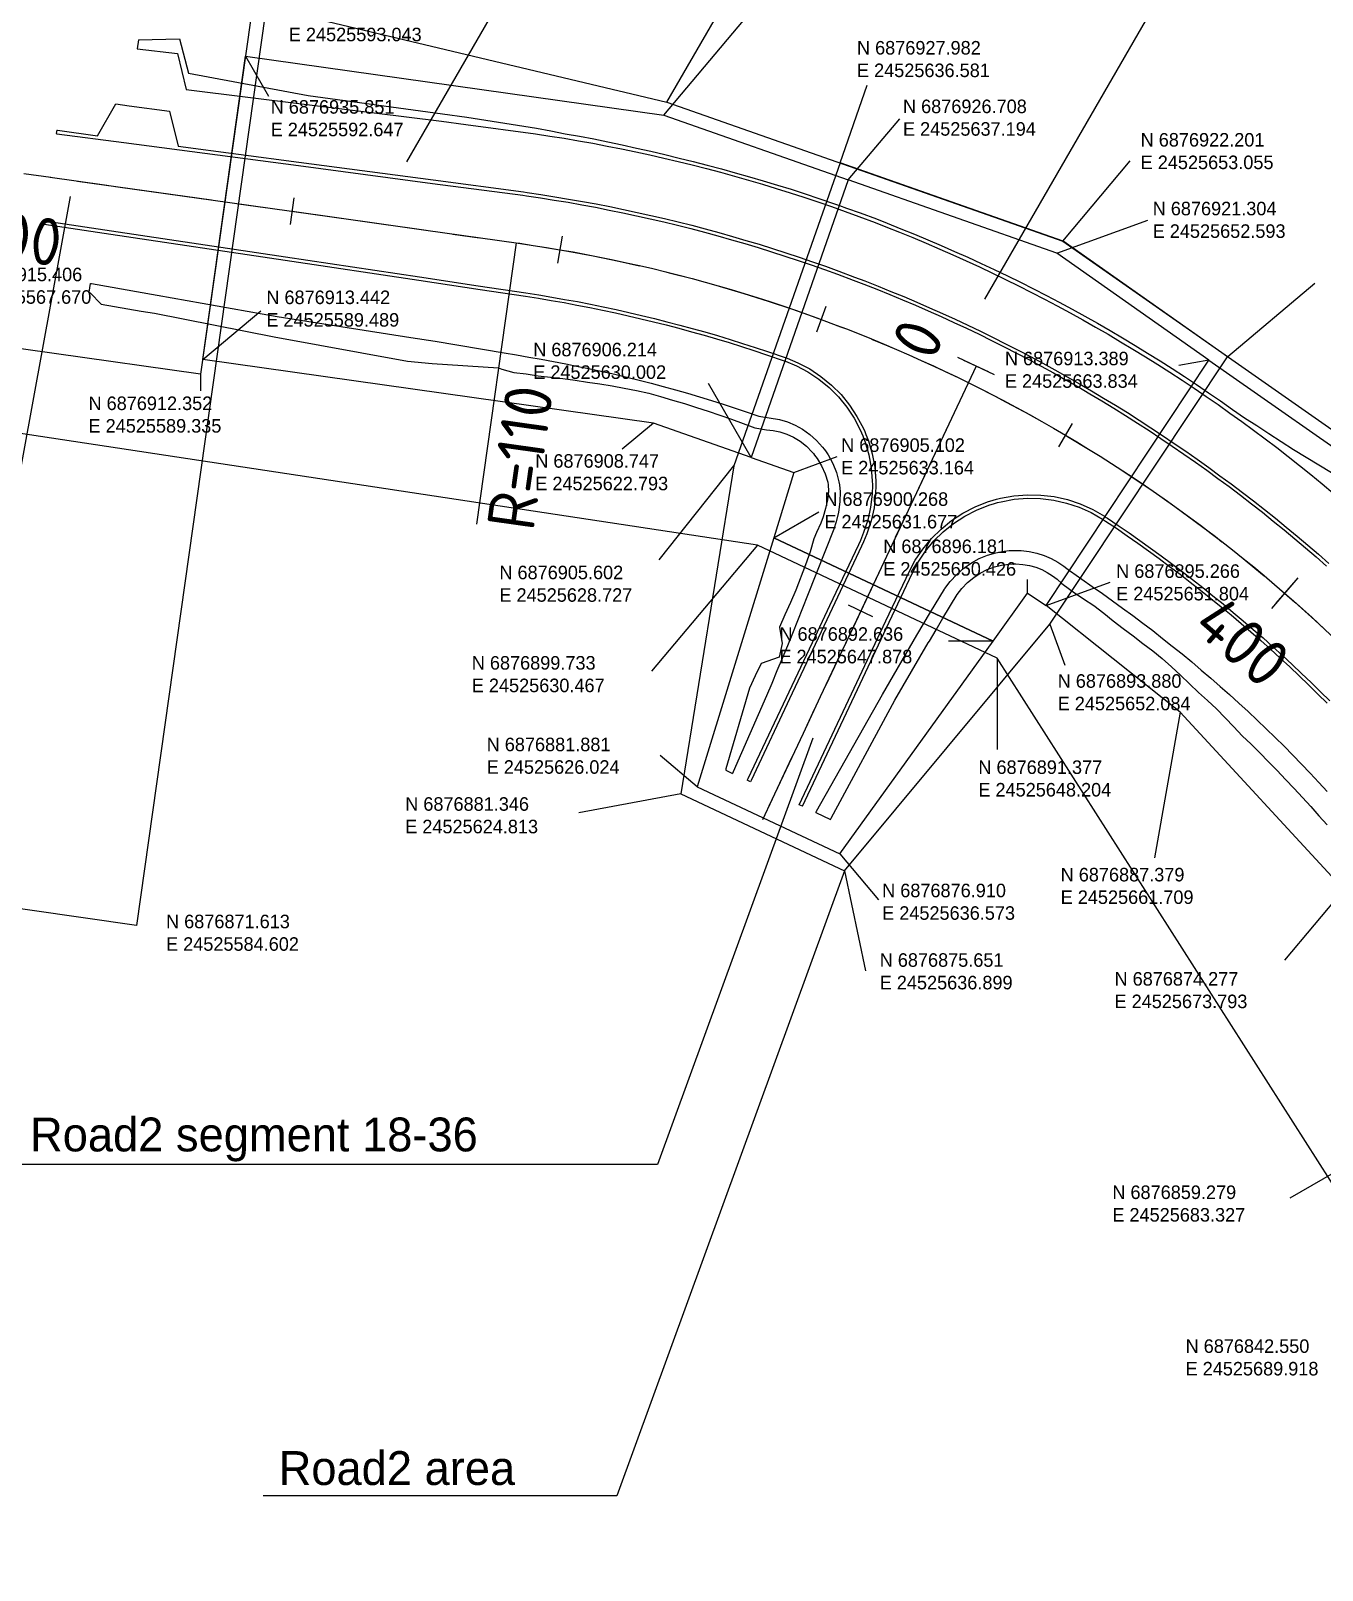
# Model space of a CAD drawing. Header units: metres. Extents: x 24525276 to 49051461, y 6876701 to 13753834.
# Drawn here: x 24525576.8 to 24525672.2, y 6876824 to 6876937.7 of the extents above; entities that cross this region are included whole.
import ezdxf
from ezdxf.enums import TextEntityAlignment as Align

# ---------------------------------------------------------------- set-up
doc = ezdxf.new("R2010")
doc.units = ezdxf.units.M
doc.linetypes.add('CENTER', pattern=[16, 10, -2, 2, -2])
for name, color, linetype in [('Area_borders', 5, 'Continuous'), ('Segment_borders', 4, 'Continuous'), ('T00103_line_12', 8, 'Continuous'), ('T00103_line_22', 8, 'Continuous'), ('T00122_line_15', 8, 'Continuous'), ('T00122_line_20', 8, 'Continuous'), ('T00122_line_23', 8, 'Continuous'), ('T00123_line_16', 8, 'Continuous'), ('T00123_line_19', 8, 'Continuous'), ('T00123_line_26', 8, 'Continuous'), ('T00140_line_10', 8, 'Continuous'), ('T00141_line_14', 8, 'Continuous'), ('T00141_line_17', 8, 'Continuous'), ('T00157_line_11', 8, 'Continuous'), ('T00157_line_13', 8, 'Continuous'), ('T00157_line_9', 8, 'Continuous'), ('Text', 7, 'Continuous')]:
    doc.layers.add(name, color=color, linetype=linetype)
doc.styles.add('ISO35', font='iso3098.shx')

msp = doc.modelspace()

# ---------------------------------------------------------------- linework, layer by layer
at = {"color": 2}
for p, q in [((24525596.22, 6876925.39), (24525595.94, 6876923.41)), ((24525616.05, 6876922.55), (24525615.71, 6876920.57)), ((24525635.52, 6876917.35), (24525634.83, 6876915.47)), ((24525647.99, 6876912.32), (24525645.27, 6876913.59)), ((24525647.54, 6876912.53), (24525645.73, 6876913.38)), ((24525653.73, 6876908.72), (24525652.72, 6876907)), ((24525670.41, 6876897.32), (24525668.45, 6876895.05)), ((24525670.09, 6876896.94), (24525668.77, 6876895.43)), ((24525639.01, 6876894.44), (24525637.2, 6876895.29))]:
    msp.add_line(p, q, dxfattribs=at)
at = {"color": 7}
msp.add_line((24525612.64, 6876922.06), (24525609.71, 6876901.27), dxfattribs=at)
at = {"color": 1, "linetype": 'CENTER', "flags": 128}
msp.add_lwpolyline([(24525276.87, 6876935.55), (24525506.27, 6876935.94, -0.035456), (24525521.82, 6876934.87), (24525612.64, 6876922.06, -0.28167), (24525701.26, 6876849.05), (24525709.6, 6876824.91, 0.113285), (24525735.66, 6876783.16), (24525794.78, 6876723.85)], format="xyb", dxfattribs=at)
msp.add_lwpolyline([(24525646.63, 6876912.95), (24525630.84, 6876879.44)], dxfattribs=at)
at = {"color": 2}
msp.add_circle((24525612.64, 6876922.06), 0, dxfattribs=at)
at = {"layer": 'Area_borders'}
for points in [[(24525560.76, 6876875.05), (24525576.25, 6876982.43), (24525599.76, 6876979.11), (24525584.6, 6876871.61)], [(24525749.57, 6876786.53), (24525802.3, 6876729.94), (24525786.2, 6876713.89), (24525710.15, 6876794.22), (24525648.2, 6876891.38), (24525630.47, 6876899.73), (24525522.07, 6876916.15), (24525425.88, 6876926.17), (24525425.85, 6876945.98), (24525495.83, 6876954.72), (24525594.17, 6876939.51), (24525623.79, 6876932.47), (24525653.05, 6876922.2), (24525693.28, 6876894.01)]]:
    msp.add_lwpolyline(points, close=True, dxfattribs=at)
msp.add_lwpolyline([(24525636.58, 6876927.98), (24525628.73, 6876905.6), (24525624.81, 6876881.35), (24525636.9, 6876875.65), (24525652.08, 6876893.88), (24525665.21, 6876913.65), (24525653.06, 6876922.2), (24525636.58, 6876927.98)], dxfattribs=at)
at = {"layer": 'Segment_borders'}
for points in [[(24525571.39, 6876941.71), (24525593.04, 6876938.66), (24525589.33, 6876912.35), (24525567.67, 6876915.41)], [(24525630, 6876906.21), (24525622.79, 6876908.75), (24525589.49, 6876913.44), (24525592.65, 6876935.85), (24525623.55, 6876931.49), (24525637.19, 6876926.71)], [(24525663.83, 6876913.39), (24525676.67, 6876904.43), (24525691.41, 6876889.72), (24525705, 6876869.48), (24525713.55, 6876850.84), (24525720.75, 6876831.98), (24525727.67, 6876814.23), (24525735.77, 6876799.32), (24525748.84, 6876785.85), (24525800.94, 6876729.99), (24525786.28, 6876715.38), (24525733.38, 6876770.64), (24525718.61, 6876786.74), (24525705.4, 6876804.23), (24525696.08, 6876823.58), (24525689.92, 6876842.55), (24525683.33, 6876859.28), (24525673.79, 6876874.28), (24525661.71, 6876887.38), (24525651.8, 6876895.27)], [(24525631.68, 6876900.27), (24525626.02, 6876881.88), (24525636.57, 6876876.91), (24525647.88, 6876892.64)]]:
    msp.add_lwpolyline(points, close=True, dxfattribs=at)
msp.add_lwpolyline([(24525637.19, 6876926.71), (24525630, 6876906.21), (24525633.16, 6876905.1), (24525631.68, 6876900.27), (24525647.88, 6876892.64), (24525650.43, 6876896.18), (24525651.8, 6876895.27), (24525663.83, 6876913.39), (24525652.59, 6876921.3), (24525637.19, 6876926.71)], dxfattribs=at)
at = {"layer": 'T00103_line_12'}
msp.add_polyline3d([(24525644.42, 6876908.26, 126.73), (24525639.81, 6876898.47, 126.4), (24525637.34, 6876893.22, 126.22), (24525636.4, 6876891.24, 126.16), (24525635.12, 6876888.53, 126.09), (24525633.85, 6876885.82, 126.05), (24525631.31, 6876880.43, 126.01)], dxfattribs=at)
at = {"layer": 'T00103_line_22'}
msp.add_polyline3d([(24525578.21, 6876926.92, 127.09), (24525582.22, 6876926.35, 127.09), (24525583.21, 6876926.21, 127.08), (24525591.5, 6876925.04, 127.05), (24525600.6, 6876923.76, 127.02), (24525605.98, 6876923, 127), (24525612.64, 6876922.07, 126.98), (24525612.92, 6876922.03, 126.98), (24525613.91, 6876921.88, 126.97), (24525614.89, 6876921.72, 126.97), (24525615.88, 6876921.56, 126.97), (24525616.86, 6876921.39, 126.96), (24525617.85, 6876921.2, 126.96), (24525618.83, 6876921.01, 126.96), (24525619.81, 6876920.81, 126.95), (24525620.79, 6876920.6, 126.95), (24525621.76, 6876920.38, 126.94), (24525622.74, 6876920.16, 126.94), (24525623.71, 6876919.92, 126.94), (24525624.68, 6876919.68, 126.93), (24525625.64, 6876919.42, 126.93), (24525626.61, 6876919.16, 126.93), (24525627.57, 6876918.89, 126.92), (24525628.53, 6876918.61, 126.92), (24525629.49, 6876918.32, 126.92), (24525630.45, 6876918.03, 126.91), (24525631.4, 6876917.72, 126.91), (24525632.35, 6876917.41, 126.91), (24525633.29, 6876917.08, 126.9), (24525634.24, 6876916.75, 126.9), (24525635.18, 6876916.41, 126.9), (24525636.3, 6876915.99, 126.89), (24525637.05, 6876915.71, 126.89), (24525637.98, 6876915.34, 126.89), (24525638.91, 6876914.97, 126.88), (24525639.83, 6876914.58, 126.88), (24525640.75, 6876914.19, 126.87), (24525641.67, 6876913.79, 126.87), (24525642.58, 6876913.38, 126.87), (24525643.49, 6876912.97, 126.86), (24525644.4, 6876912.54, 126.86), (24525645.3, 6876912.11, 126.86), (24525646.2, 6876911.67, 126.85), (24525647.09, 6876911.22, 126.85), (24525647.98, 6876910.77, 126.85), (24525648.86, 6876910.3, 126.84), (24525649.75, 6876909.83, 126.84), (24525650.62, 6876909.35, 126.84), (24525651.49, 6876908.86, 126.83), (24525652.36, 6876908.36, 126.83), (24525653.23, 6876907.86, 126.83), (24525654.08, 6876907.35, 126.82), (24525654.94, 6876906.83, 126.82), (24525655.79, 6876906.3, 126.81), (24525656.63, 6876905.76, 126.81), (24525657.47, 6876905.22, 126.81), (24525658.31, 6876904.67, 126.8), (24525659.14, 6876904.11, 126.8), (24525659.96, 6876903.54, 126.8), (24525660.78, 6876902.97, 126.79), (24525661.59, 6876902.39, 126.79), (24525662.4, 6876901.8, 126.79), (24525663.2, 6876901.21, 126.78), (24525664, 6876900.6, 126.78), (24525664.8, 6876899.99, 126.78), (24525665.58, 6876899.38, 126.77), (24525666.36, 6876898.75, 126.77), (24525667.14, 6876898.12, 126.77), (24525667.91, 6876897.48, 126.76), (24525668.67, 6876896.83, 126.76), (24525669.43, 6876896.18, 126.75), (24525670.18, 6876895.52, 126.75), (24525670.93, 6876894.86, 126.75), (24525671.67, 6876894.18, 126.74), (24525672.4, 6876893.5, 126.74)], dxfattribs=at)
at = {"layer": 'T00122_line_15'}
msp.add_polyline3d([(24525633.8, 6876880.43, 125.94), (24525633.57, 6876880.54, 125.95), (24525637.83, 6876889.58, 126.1), (24525639.97, 6876894.14, 126.23), (24525641.7, 6876897.8, 126.36), (24525642.14, 6876898.61, 126.38), (24525642.69, 6876899.44, 126.41), (24525643.33, 6876900.21, 126.44), (24525644.04, 6876900.91, 126.47), (24525644.82, 6876901.54, 126.5), (24525645.66, 6876902.09, 126.53), (24525646.55, 6876902.55, 126.56), (24525647.47, 6876902.92, 126.58), (24525647.9, 6876903.05, 126.6), (24525648.14, 6876903.12, 126.6), (24525648.44, 6876903.19, 126.61), (24525649.42, 6876903.37, 126.63), (24525650.42, 6876903.45, 126.65), (24525651.42, 6876903.43, 126.67), (24525652.41, 6876903.31, 126.68), (24525653.39, 6876903.09, 126.69), (24525654.33, 6876902.77, 126.7), (24525655.25, 6876902.36, 126.7), (24525656.11, 6876901.87, 126.7), (24525656.16, 6876901.83, 126.7), (24525656.24, 6876901.78, 126.7), (24525656.34, 6876901.71, 126.7), (24525657.14, 6876901.17, 126.69), (24525657.94, 6876900.63, 126.69), (24525658.73, 6876900.07, 126.69), (24525659.52, 6876899.51, 126.68), (24525660.3, 6876898.94, 126.68), (24525661.08, 6876898.36, 126.68), (24525661.85, 6876897.78, 126.67), (24525662.62, 6876897.19, 126.67), (24525663.38, 6876896.59, 126.67), (24525664.13, 6876895.99, 126.66), (24525664.88, 6876895.38, 126.66), (24525665.63, 6876894.76, 126.66), (24525666.37, 6876894.13, 126.65), (24525667.1, 6876893.5, 126.65), (24525667.83, 6876892.87, 126.64), (24525668.55, 6876892.22, 126.64), (24525669.27, 6876891.57, 126.64), (24525669.98, 6876890.91, 126.63), (24525670.68, 6876890.25, 126.63), (24525671.38, 6876889.58, 126.63), (24525672.07, 6876888.9, 126.62), (24525672.76, 6876888.22, 126.62)], dxfattribs=at)
at = {"layer": 'T00122_line_20'}
msp.add_polyline3d([(24525577.71, 6876923.45, 127.09), (24525577.75, 6876923.7, 127.09), (24525577.81, 6876923.69, 127.08), (24525582.75, 6876922.95, 127.07), (24525595.61, 6876921.03, 126.97), (24525605.5, 6876919.55, 126.9), (24525609.83, 6876918.9, 126.88), (24525613.37, 6876918.37, 126.87), (24525614.32, 6876918.22, 126.86), (24525615.28, 6876918.06, 126.86), (24525616.23, 6876917.89, 126.86), (24525617.18, 6876917.72, 126.85), (24525618.13, 6876917.53, 126.85), (24525619.08, 6876917.34, 126.85), (24525620.03, 6876917.13, 126.84), (24525620.97, 6876916.92, 126.84), (24525621.91, 6876916.7, 126.83), (24525622.86, 6876916.48, 126.83), (24525623.79, 6876916.24, 126.83), (24525624.73, 6876915.99, 126.82), (24525625.66, 6876915.74, 126.82), (24525626.6, 6876915.48, 126.82), (24525627.52, 6876915.21, 126.81), (24525628.45, 6876914.93, 126.81), (24525629.38, 6876914.64, 126.81), (24525630.3, 6876914.34, 126.8), (24525631.21, 6876914.04, 126.8), (24525632.59, 6876913.57, 126.79), (24525632.67, 6876913.54, 126.79), (24525633.46, 6876913.21, 126.79), (24525634.34, 6876912.75, 126.78), (24525635.17, 6876912.19, 126.77), (24525635.95, 6876911.56, 126.75), (24525636.65, 6876910.85, 126.73), (24525637.28, 6876910.07, 126.71), (24525637.83, 6876909.24, 126.68), (24525638.3, 6876908.35, 126.65), (24525638.4, 6876908.13, 126.64), (24525638.49, 6876907.9, 126.63), (24525638.67, 6876907.43, 126.62), (24525638.95, 6876906.47, 126.58), (24525639.14, 6876905.48, 126.55), (24525639.22, 6876904.49, 126.52), (24525639.22, 6876904.19, 126.51), (24525639.2, 6876903.49, 126.49), (24525639.09, 6876902.49, 126.45), (24525638.87, 6876901.52, 126.42), (24525638.56, 6876900.57, 126.39), (24525638.31, 6876899.98, 126.37), (24525638.16, 6876899.65, 126.36), (24525635.6, 6876894.22, 126.18), (24525634.32, 6876891.51, 126.1), (24525633.04, 6876888.8, 126.04), (24525630, 6876882.34, 125.95), (24525629.95, 6876882.24, 125.95), (24525629.72, 6876882.35, 125.94)], dxfattribs=at)
at = {"layer": 'T00122_line_23'}
msp.add_polyline3d([(24525578.7, 6876930.38, 127.09), (24525578.67, 6876930.14, 127.09), (24525578.71, 6876930.13, 127.09), (24525583.67, 6876929.47, 127.1), (24525596.56, 6876927.77, 127.1), (24525606.47, 6876926.46, 127.1), (24525613.14, 6876925.58, 127.08), (24525613.42, 6876925.54, 127.08), (24525614.44, 6876925.39, 127.08), (24525615.46, 6876925.23, 127.08), (24525616.48, 6876925.06, 127.07), (24525617.5, 6876924.88, 127.07), (24525618.51, 6876924.69, 127.07), (24525619.52, 6876924.49, 127.06), (24525620.54, 6876924.29, 127.06), (24525621.55, 6876924.07, 127.06), (24525622.55, 6876923.85, 127.05), (24525623.56, 6876923.61, 127.05), (24525624.56, 6876923.37, 127.05), (24525625.56, 6876923.12, 127.04), (24525626.56, 6876922.85, 127.04), (24525627.56, 6876922.58, 127.03), (24525628.55, 6876922.3, 127.03), (24525629.54, 6876922.01, 127.03), (24525630.53, 6876921.72, 127.02), (24525631.52, 6876921.41, 127.02), (24525632.5, 6876921.09, 127.02), (24525633.48, 6876920.77, 127.01), (24525634.45, 6876920.44, 127.01), (24525635.43, 6876920.09, 127.01), (24525636.4, 6876919.74, 127), (24525637.56, 6876919.31, 127), (24525638.33, 6876919.01, 127), (24525639.29, 6876918.64, 126.99), (24525640.25, 6876918.25, 126.99), (24525641.2, 6876917.86, 126.98), (24525642.15, 6876917.45, 126.98), (24525643.1, 6876917.04, 126.98), (24525644.04, 6876916.62, 126.97), (24525644.98, 6876916.19, 126.97), (24525645.92, 6876915.75, 126.97), (24525646.85, 6876915.31, 126.96), (24525647.77, 6876914.85, 126.96), (24525648.7, 6876914.39, 126.96), (24525649.61, 6876913.92, 126.95), (24525650.53, 6876913.44, 126.95), (24525651.44, 6876912.95, 126.95), (24525652.34, 6876912.45, 126.94), (24525653.24, 6876911.95, 126.94), (24525654.14, 6876911.44, 126.94), (24525655.03, 6876910.92, 126.93), (24525655.92, 6876910.39, 126.93), (24525656.8, 6876909.85, 126.92), (24525657.68, 6876909.3, 126.92), (24525658.55, 6876908.75, 126.92), (24525659.41, 6876908.19, 126.91), (24525660.27, 6876907.62, 126.91), (24525661.13, 6876907.04, 126.91), (24525661.98, 6876906.46, 126.9), (24525662.83, 6876905.87, 126.9), (24525663.67, 6876905.27, 126.9), (24525664.5, 6876904.66, 126.89), (24525665.33, 6876904.05, 126.89), (24525666.16, 6876903.42, 126.89), (24525666.97, 6876902.79, 126.88), (24525667.79, 6876902.16, 126.88), (24525668.59, 6876901.51, 126.88), (24525669.39, 6876900.86, 126.87), (24525670.19, 6876900.2, 126.87), (24525670.98, 6876899.54, 126.86), (24525671.76, 6876898.86, 126.86), (24525672.53, 6876898.18, 126.86)], dxfattribs=at)
at = {"layer": 'T00123_line_16'}
msp.add_polyline3d([(24525633.8, 6876880.43, 125.94), (24525638.06, 6876889.48, 126.09), (24525640.2, 6876894.03, 126.22), (24525641.93, 6876897.69, 126.35), (24525642.35, 6876898.48, 126.38), (24525642.9, 6876899.28, 126.41), (24525643.52, 6876900.04, 126.44), (24525644.21, 6876900.72, 126.46), (24525644.97, 6876901.33, 126.49), (24525645.79, 6876901.87, 126.52), (24525646.65, 6876902.31, 126.55), (24525647.56, 6876902.67, 126.58), (24525647.98, 6876902.81, 126.59), (24525648.21, 6876902.87, 126.59), (24525648.49, 6876902.94, 126.6), (24525649.45, 6876903.12, 126.63), (24525650.42, 6876903.19, 126.65), (24525651.4, 6876903.17, 126.66), (24525652.37, 6876903.06, 126.68), (24525653.32, 6876902.84, 126.68), (24525654.24, 6876902.53, 126.69), (24525655.13, 6876902.14, 126.69), (24525655.98, 6876901.65, 126.69), (24525656.2, 6876901.51, 126.69), (24525657, 6876900.97, 126.69), (24525657.8, 6876900.42, 126.68), (24525658.59, 6876899.87, 126.68), (24525659.37, 6876899.31, 126.68), (24525660.15, 6876898.74, 126.67), (24525660.93, 6876898.16, 126.67), (24525661.7, 6876897.58, 126.67), (24525662.46, 6876896.99, 126.66), (24525663.22, 6876896.4, 126.66), (24525663.98, 6876895.79, 126.66), (24525664.73, 6876895.18, 126.65), (24525665.47, 6876894.57, 126.65), (24525666.21, 6876893.94, 126.64), (24525666.94, 6876893.31, 126.64), (24525667.66, 6876892.68, 126.64), (24525668.38, 6876892.04, 126.63), (24525669.1, 6876891.38, 126.63), (24525669.81, 6876890.73, 126.63), (24525670.51, 6876890.07, 126.62), (24525671.2, 6876889.4, 126.62), (24525671.89, 6876888.72, 126.62), (24525672.58, 6876888.04, 126.61)], dxfattribs=at)
at = {"layer": 'T00123_line_19'}
msp.add_polyline3d([(24525577.71, 6876923.45, 127.09), (24525577.77, 6876923.45, 127.08), (24525582.71, 6876922.71, 127.06), (24525595.57, 6876920.78, 126.97), (24525605.46, 6876919.3, 126.9), (24525610, 6876918.62, 126.87), (24525613.33, 6876918.12, 126.86), (24525614.29, 6876917.97, 126.86), (24525615.24, 6876917.81, 126.85), (24525616.19, 6876917.65, 126.85), (24525617.14, 6876917.47, 126.84), (24525618.09, 6876917.29, 126.84), (24525619.03, 6876917.09, 126.84), (24525619.98, 6876916.89, 126.83), (24525620.92, 6876916.68, 126.83), (24525621.86, 6876916.46, 126.83), (24525622.8, 6876916.23, 126.82), (24525623.73, 6876916, 126.82), (24525624.67, 6876915.75, 126.82), (24525625.6, 6876915.5, 126.81), (24525626.53, 6876915.24, 126.81), (24525627.45, 6876914.97, 126.81), (24525628.38, 6876914.69, 126.8), (24525629.3, 6876914.4, 126.8), (24525630.22, 6876914.11, 126.8), (24525631.14, 6876913.8, 126.79), (24525632.45, 6876913.35, 126.79), (24525632.54, 6876913.32, 126.79), (24525633.35, 6876912.98, 126.78), (24525634.21, 6876912.53, 126.77), (24525635.02, 6876911.99, 126.76), (24525635.78, 6876911.37, 126.74), (24525636.46, 6876910.68, 126.72), (24525637.08, 6876909.92, 126.7), (24525637.61, 6876909.11, 126.67), (24525638.07, 6876908.25, 126.64), (24525638.17, 6876908.03, 126.63), (24525638.26, 6876907.81, 126.63), (24525638.43, 6876907.34, 126.61), (24525638.7, 6876906.41, 126.58), (24525638.88, 6876905.45, 126.54), (24525638.96, 6876904.48, 126.51), (24525638.97, 6876904.19, 126.5), (24525638.95, 6876903.5, 126.48), (24525638.83, 6876902.54, 126.45), (24525638.62, 6876901.58, 126.42), (24525638.32, 6876900.66, 126.38), (24525638.08, 6876900.08, 126.36), (24525637.93, 6876899.76, 126.35), (24525635.8, 6876895.24, 126.2), (24525634.52, 6876892.52, 126.12), (24525633.24, 6876889.81, 126.05), (24525629.77, 6876882.45, 125.95), (24525629.72, 6876882.35, 125.94)], dxfattribs=at)
at = {"layer": 'T00123_line_26'}
msp.add_polyline3d([(24525578.7, 6876930.38, 127.09), (24525578.75, 6876930.38, 127.09), (24525581.72, 6876929.98, 127.1), (24525583.06, 6876932.33, 127.11), (24525584.05, 6876932.2, 127.11), (24525587.03, 6876931.8, 127.12), (24525587.67, 6876929.2, 127.1), (24525596.59, 6876928.02, 127.1), (24525606.51, 6876926.71, 127.11), (24525613.18, 6876925.83, 127.09), (24525613.46, 6876925.79, 127.09), (24525614.48, 6876925.64, 127.09), (24525615.5, 6876925.47, 127.08), (24525616.52, 6876925.3, 127.08), (24525617.54, 6876925.12, 127.08), (24525618.56, 6876924.94, 127.07), (24525619.57, 6876924.74, 127.07), (24525620.59, 6876924.53, 127.07), (24525621.6, 6876924.32, 127.06), (24525622.61, 6876924.09, 127.06), (24525623.62, 6876923.86, 127.06), (24525624.62, 6876923.61, 127.05), (24525625.62, 6876923.36, 127.05), (24525626.62, 6876923.1, 127.05), (24525627.62, 6876922.83, 127.04), (24525628.62, 6876922.54, 127.04), (24525629.61, 6876922.25, 127.03), (24525630.6, 6876921.96, 127.03), (24525631.59, 6876921.65, 127.03), (24525632.58, 6876921.33, 127.02), (24525633.56, 6876921.01, 127.02), (24525634.54, 6876920.67, 127.02), (24525635.51, 6876920.33, 127.01), (24525636.49, 6876919.98, 127.01), (24525637.65, 6876919.54, 127), (24525638.42, 6876919.25, 127), (24525639.39, 6876918.87, 127), (24525640.34, 6876918.48, 127), (24525641.3, 6876918.09, 126.99), (24525642.25, 6876917.68, 126.99), (24525643.2, 6876917.27, 126.98), (24525644.14, 6876916.85, 126.98), (24525645.09, 6876916.42, 126.98), (24525646.02, 6876915.98, 126.97), (24525646.96, 6876915.53, 126.97), (24525647.89, 6876915.08, 126.97), (24525648.81, 6876914.61, 126.96), (24525649.73, 6876914.14, 126.96), (24525650.65, 6876913.66, 126.96), (24525651.56, 6876913.17, 126.95), (24525652.46, 6876912.67, 126.95), (24525653.37, 6876912.17, 126.95), (24525654.27, 6876911.65, 126.94), (24525655.16, 6876911.13, 126.94), (24525656.05, 6876910.6, 126.94), (24525656.93, 6876910.06, 126.93), (24525657.81, 6876909.52, 126.93), (24525658.68, 6876908.96, 126.92), (24525659.55, 6876908.4, 126.92), (24525660.41, 6876907.83, 126.92), (24525661.27, 6876907.25, 126.91), (24525662.12, 6876906.67, 126.91), (24525662.97, 6876906.07, 126.91), (24525663.82, 6876905.47, 126.9), (24525664.65, 6876904.86, 126.9), (24525665.48, 6876904.25, 126.9), (24525666.31, 6876903.62, 126.89), (24525667.13, 6876902.99, 126.89), (24525667.94, 6876902.35, 126.89), (24525668.75, 6876901.71, 126.88), (24525669.55, 6876901.05, 126.88), (24525670.35, 6876900.39, 126.88), (24525671.14, 6876899.73, 126.87), (24525671.92, 6876899.05, 126.87), (24525672.7, 6876898.37, 126.86)], dxfattribs=at)
at = {"layer": 'T00140_line_10'}
msp.add_polyline3d([(24525584.74, 6876937.07, 126.04), (24525584.65, 6876936.4, 125.7), (24525587.63, 6876936.05, 125.69), (24525588.26, 6876933.39, 125.69), (24525597.19, 6876932.28, 125.67), (24525607.12, 6876931.05, 125.65), (24525608.92, 6876930.82, 125.64), (24525614.08, 6876930.12, 125.63), (24525615.14, 6876929.96, 125.63), (24525616.2, 6876929.79, 125.63), (24525617.26, 6876929.61, 125.62), (24525618.32, 6876929.42, 125.62), (24525619.37, 6876929.22, 125.62), (24525620.43, 6876929.01, 125.62), (24525621.48, 6876928.79, 125.62), (24525622.53, 6876928.57, 125.61), (24525623.57, 6876928.33, 125.61), (24525624.62, 6876928.08, 125.61), (24525625.66, 6876927.82, 125.61), (24525626.7, 6876927.56, 125.61), (24525627.74, 6876927.28, 125.6), (24525628.78, 6876927, 125.6), (24525629.81, 6876926.7, 125.6), (24525630.84, 6876926.4, 125.59), (24525631.87, 6876926.08, 125.59), (24525632.89, 6876925.76, 125.59), (24525633.91, 6876925.43, 125.59), (24525634.93, 6876925.09, 125.59), (24525635.95, 6876924.74, 125.58), (24525636.96, 6876924.38, 125.58), (24525637.96, 6876924.01, 125.58), (24525639.17, 6876923.56, 125.58), (24525639.97, 6876923.25, 125.58), (24525640.97, 6876922.85, 125.57), (24525641.96, 6876922.45, 125.57), (24525642.95, 6876922.03, 125.57), (24525643.94, 6876921.61, 125.57), (24525644.92, 6876921.17, 125.56), (24525645.9, 6876920.73, 125.56), (24525646.88, 6876920.29, 125.56), (24525647.85, 6876919.83, 125.56), (24525648.81, 6876919.36, 125.56), (24525649.77, 6876918.88, 125.55), (24525650.73, 6876918.4, 125.55), (24525651.68, 6876917.9, 125.55), (24525652.63, 6876917.4, 125.55), (24525653.58, 6876916.89, 125.54), (24525654.52, 6876916.37, 125.54), (24525655.45, 6876915.84, 125.54), (24525656.38, 6876915.31, 125.54), (24525657.3, 6876914.76, 125.53), (24525658.22, 6876914.21, 125.53), (24525659.14, 6876913.65, 125.53), (24525660.05, 6876913.08, 125.53), (24525660.95, 6876912.5, 125.53), (24525661.85, 6876911.92, 125.52), (24525662.74, 6876911.32, 125.52), (24525663.63, 6876910.72, 125.52), (24525664.51, 6876910.11, 125.52), (24525665.39, 6876909.49, 125.51), (24525666.26, 6876908.87, 125.51), (24525667.12, 6876908.23, 125.51), (24525667.98, 6876907.59, 125.51), (24525668.84, 6876906.94, 125.5), (24525669.68, 6876906.28, 125.5), (24525670.53, 6876905.62, 125.5), (24525671.36, 6876904.94, 125.5), (24525672.19, 6876904.26, 125.5), (24525673.01, 6876903.57, 125.5)], dxfattribs=at)
at = {"layer": 'T00141_line_14'}
msp.add_polyline3d([(24525581.1, 6876918.43, 126.13), (24525581.19, 6876919.07, 125.8), (24525581.27, 6876919.06, 125.8), (24525586.12, 6876918.2, 125.72), (24525594.98, 6876916.62, 125.57), (24525604.87, 6876915.07, 125.47), (24525606.66, 6876914.79, 125.46), (24525611.76, 6876913.94, 125.41), (24525612.67, 6876913.79, 125.4), (24525613.58, 6876913.63, 125.39), (24525614.49, 6876913.46, 125.38), (24525615.4, 6876913.29, 125.38), (24525616.31, 6876913.12, 125.37), (24525617.22, 6876912.94, 125.37), (24525618.12, 6876912.75, 125.36), (24525619.03, 6876912.56, 125.36), (24525619.93, 6876912.35, 125.35), (24525620.83, 6876912.14, 125.35), (24525621.73, 6876911.92, 125.34), (24525622.62, 6876911.69, 125.34), (24525623.52, 6876911.45, 125.33), (24525624.41, 6876911.21, 125.33), (24525625.3, 6876910.95, 125.33), (24525626.19, 6876910.69, 125.32), (24525627.07, 6876910.42, 125.32), (24525627.95, 6876910.14, 125.31), (24525628.83, 6876909.86, 125.31), (24525629.71, 6876909.56, 125.3), (24525630.58, 6876909.26, 125.3), (24525632.11, 6876909.01, 125.3), (24525632.69, 6876908.84, 125.3), (24525633.26, 6876908.6, 125.3), (24525633.81, 6876908.29, 125.29), (24525634.34, 6876907.91, 125.29), (24525634.84, 6876907.47, 125.29), (24525635.29, 6876906.96, 125.29), (24525635.4, 6876906.83, 125.29), (24525635.5, 6876906.69, 125.29), (24525635.7, 6876906.4, 125.29), (24525636.04, 6876905.77, 125.29), (24525636.31, 6876905.1, 125.29), (24525636.5, 6876904.4, 125.29), (24525636.55, 6876904.18, 125.29), (24525636.58, 6876903.66, 125.29), (24525636.56, 6876902.92, 125.29), (24525636.46, 6876902.17, 125.3), (24525636.29, 6876901.44, 125.3), (24525636.12, 6876900.9, 125.3), (24525634.18, 6876896, 125.31), (24525633.81, 6876895.06, 125.31), (24525633.44, 6876894.14, 125.31), (24525633.07, 6876893.21, 125.32), (24525632.69, 6876892.28, 125.32), (24525632.3, 6876891.35, 125.32), (24525631.92, 6876890.43, 125.32), (24525631.53, 6876889.51, 125.32), (24525631.14, 6876888.59, 125.33), (24525628.67, 6876882.97, 125.34), (24525628.63, 6876882.86, 125.34)], dxfattribs=at)
at = {"layer": 'T00141_line_17'}
msp.add_polyline3d([(24525634.78, 6876879.97, 125.4), (24525634.84, 6876880.06, 125.4), (24525639.72, 6876888.69, 125.17), (24525642.24, 6876893.07, 125.17), (24525643.25, 6876894.77, 125.17), (24525644.29, 6876896.47, 125.17), (24525644.33, 6876896.53, 125.17), (24525644.72, 6876897.05, 125.17), (24525645.2, 6876897.57, 125.17), (24525645.72, 6876898.02, 125.17), (24525646.28, 6876898.41, 125.17), (24525646.86, 6876898.73, 125.16), (24525647.47, 6876898.99, 125.16), (24525648.09, 6876899.17, 125.16), (24525648.71, 6876899.29, 125.16), (24525649.07, 6876899.33, 125.16), (24525649.15, 6876899.33, 125.16), (24525649.33, 6876899.34, 125.16), (24525649.95, 6876899.32, 125.16), (24525650.54, 6876899.25, 125.16), (24525651.11, 6876899.13, 125.16), (24525651.66, 6876898.96, 125.16), (24525652.18, 6876898.74, 125.16), (24525652.66, 6876898.48, 125.16), (24525653.12, 6876898.18, 125.16), (24525653.56, 6876897.83, 125.16), (24525653.6, 6876897.8, 125.16), (24525654.44, 6876897.21, 125.17), (24525655.2, 6876896.68, 125.17), (24525655.96, 6876896.16, 125.17), (24525656.72, 6876895.62, 125.16), (24525657.46, 6876895.08, 125.16), (24525658.21, 6876894.53, 125.16), (24525658.95, 6876893.97, 125.16), (24525659.68, 6876893.41, 125.15), (24525660.41, 6876892.84, 125.15), (24525661.13, 6876892.27, 125.15), (24525661.85, 6876891.69, 125.14), (24525662.56, 6876891.1, 125.14), (24525663.27, 6876890.5, 125.14), (24525663.97, 6876889.9, 125.14), (24525664.67, 6876889.29, 125.13), (24525665.36, 6876888.68, 125.13), (24525666.05, 6876888.06, 125.13), (24525666.73, 6876887.43, 125.12), (24525667.4, 6876886.8, 125.12), (24525668.07, 6876886.16, 125.12), (24525668.73, 6876885.51, 125.11), (24525669.39, 6876884.87, 125.11), (24525670.04, 6876884.21, 125.11), (24525670.68, 6876883.54, 125.11), (24525671.32, 6876882.88, 125.1), (24525671.95, 6876882.2, 125.1), (24525672.58, 6876881.52, 125.1)], dxfattribs=at)
at = {"layer": 'T00157_line_11'}
msp.add_polyline3d([(24525584.74, 6876937.07, 126.04), (24525587.78, 6876937.15, 126.25), (24525588.43, 6876934.6, 126.3), (24525597.29, 6876932.95, 126.01), (24525607.2, 6876931.6, 125.93), (24525609, 6876931.36, 125.92), (24525614.14, 6876930.54, 125.84), (24525615.2, 6876930.34, 125.82), (24525616.26, 6876930.13, 125.8), (24525617.32, 6876929.94, 125.79), (24525618.38, 6876929.76, 125.8), (24525619.43, 6876929.54, 125.78), (24525620.49, 6876929.31, 125.77), (24525621.54, 6876929.07, 125.76), (24525622.59, 6876928.83, 125.75), (24525623.63, 6876928.59, 125.74), (24525624.68, 6876928.33, 125.74), (24525625.72, 6876928.07, 125.73), (24525626.77, 6876927.8, 125.73), (24525627.81, 6876927.53, 125.73), (24525628.84, 6876927.24, 125.73), (24525629.88, 6876926.95, 125.73), (24525630.91, 6876926.65, 125.73), (24525631.95, 6876926.34, 125.73), (24525632.97, 6876926.02, 125.73), (24525634, 6876925.69, 125.72), (24525635.02, 6876925.34, 125.72), (24525636.03, 6876925, 125.72), (24525636.54, 6876924.82, 125.72), (24525637.05, 6876924.64, 125.72), (24525638.06, 6876924.28, 125.72), (24525639.27, 6876923.83, 125.72), (24525640.07, 6876923.51, 125.72), (24525641.07, 6876923.11, 125.71), (24525642.07, 6876922.7, 125.71), (24525644.05, 6876921.86, 125.7), (24525645.04, 6876921.43, 125.7), (24525646.02, 6876921, 125.7), (24525647, 6876920.55, 125.7), (24525647.97, 6876920.09, 125.7), (24525648.94, 6876919.63, 125.7), (24525649.91, 6876919.16, 125.7), (24525650.87, 6876918.67, 125.7), (24525651.83, 6876918.18, 125.71), (24525652.78, 6876917.69, 125.71), (24525653.73, 6876917.17, 125.7), (24525654.67, 6876916.65, 125.7), (24525655.61, 6876916.12, 125.7), (24525656.54, 6876915.58, 125.69), (24525657.46, 6876915.04, 125.69), (24525658.39, 6876914.48, 125.69), (24525659.3, 6876913.92, 125.69), (24525660.22, 6876913.35, 125.69), (24525661.12, 6876912.77, 125.69), (24525662.03, 6876912.19, 125.69), (24525662.92, 6876911.59, 125.68), (24525663.81, 6876910.99, 125.68), (24525664.7, 6876910.38, 125.68), (24525665.58, 6876909.76, 125.68), (24525666.46, 6876909.14, 125.68), (24525667.37, 6876908.57, 125.72), (24525668.27, 6876907.98, 125.75), (24525669.18, 6876907.38, 125.78), (24525670.08, 6876906.79, 125.83), (24525671.02, 6876906.24, 125.9), (24525671.95, 6876905.67, 125.97), (24525672.88, 6876905.1, 126.04)], dxfattribs=at)
at = {"layer": 'T00157_line_13'}
msp.add_polyline3d([(24525581.1, 6876918.43, 126.13), (24525581.17, 6876918.36, 126.15), (24525581.99, 6876917.53, 126.47), (24525584.94, 6876917.02, 126.42), (24525585.93, 6876916.88, 126.38), (24525594.77, 6876915.11, 126.33), (24525604.62, 6876913.33, 126.36), (24525606.43, 6876913.14, 126.29), (24525611.34, 6876912.84, 125.99), (24525611.58, 6876912.72, 126.03), (24525612.47, 6876912.49, 126.06), (24525613.38, 6876912.38, 126.02), (24525614.28, 6876912.25, 125.99), (24525615.19, 6876912.15, 125.96), (24525616.1, 6876912.04, 125.92), (24525617.01, 6876911.92, 125.89), (24525617.92, 6876911.78, 125.86), (24525618.83, 6876911.64, 125.83), (24525619.73, 6876911.49, 125.79), (24525620.64, 6876911.33, 125.77), (24525621.54, 6876911.15, 125.74), (24525622.44, 6876910.96, 125.72), (24525623.32, 6876910.71, 125.72), (24525624.2, 6876910.45, 125.72), (24525625.08, 6876910.19, 125.72), (24525625.96, 6876909.91, 125.73), (24525626.83, 6876909.63, 125.73), (24525627.7, 6876909.33, 125.74), (24525628.56, 6876909.03, 125.74), (24525629.43, 6876908.72, 125.75), (24525630.29, 6876908.4, 125.75), (24525631.14, 6876908.26, 125.76), (24525631.64, 6876908.21, 125.76), (24525632.14, 6876908.1, 125.76), (24525632.65, 6876907.93, 125.75), (24525633.15, 6876907.7, 125.74), (24525633.64, 6876907.4, 125.73), (24525634.09, 6876907.03, 125.73), (24525634.51, 6876906.6, 125.72), (24525634.61, 6876906.49, 125.72), (24525634.7, 6876906.37, 125.72), (24525634.89, 6876906.12, 125.72), (24525635.21, 6876905.58, 125.72), (24525635.47, 6876904.99, 125.71), (24525635.67, 6876904.37, 125.71), (24525635.71, 6876904.18, 125.71), (24525635.73, 6876903.72, 125.72), (24525635.64, 6876903.07, 125.76), (24525635.51, 6876902.44, 125.79), (24525635.33, 6876901.81, 125.81), (24525635.16, 6876901.36, 125.83), (24525634.84, 6876900.66, 125.85), (24525634.65, 6876900.2, 125.86), (24525634.36, 6876899.23, 125.81), (24525634.02, 6876898.28, 125.8), (24525633.3, 6876896.41, 125.8), (24525632.92, 6876895.49, 125.81), (24525632.51, 6876894.57, 125.83), (24525632.1, 6876893.66, 125.85), (24525632.29, 6876892.47, 125.53), (24525632.08, 6876891.46, 125.44), (24525630.76, 6876890.98, 125.96), (24525630.31, 6876890.08, 126), (24525629.9, 6876889.17, 126.01), (24525628.15, 6876883.21, 125.63), (24525628.14, 6876883.09, 125.61), (24525628.63, 6876882.86, 125.34)], dxfattribs=at)
at = {"layer": 'T00157_line_9'}
msp.add_polyline3d([(24525634.78, 6876879.97, 125.4), (24525635.87, 6876879.45, 126), (24525635.93, 6876879.55, 126), (24525640.62, 6876888.27, 125.67), (24525643.1, 6876892.5, 125.68), (24525643.18, 6876892.63, 125.69), (24525643.68, 6876893.46, 125.69), (24525644.18, 6876894.33, 125.68), (24525645.23, 6876896.09, 125.67), (24525645.58, 6876896.53, 125.67), (24525646, 6876896.97, 125.67), (24525646.46, 6876897.34, 125.67), (24525646.94, 6876897.66, 125.67), (24525647.45, 6876897.93, 125.66), (24525647.98, 6876898.12, 125.67), (24525648.51, 6876898.26, 125.67), (24525649.04, 6876898.33, 125.67), (24525649.34, 6876898.35, 125.67), (24525649.41, 6876898.35, 125.67), (24525649.56, 6876898.35, 125.67), (24525650.08, 6876898.3, 125.68), (24525650.57, 6876898.22, 125.68), (24525651.04, 6876898.09, 125.68), (24525651.48, 6876897.92, 125.69), (24525651.89, 6876897.71, 125.69), (24525652.27, 6876897.47, 125.7), (24525652.62, 6876897.21, 125.71), (24525652.96, 6876896.9, 125.72), (24525653.07, 6876896.82, 125.72), (24525653.81, 6876896.28, 125.73), (24525654.56, 6876895.75, 125.73), (24525655.34, 6876895.27, 125.71), (24525656.06, 6876894.7, 125.73), (24525656.77, 6876894.14, 125.75), (24525657.5, 6876893.58, 125.75), (24525658.23, 6876893.03, 125.75), (24525658.95, 6876892.47, 125.75), (24525659.68, 6876891.92, 125.74), (24525660.39, 6876891.35, 125.73), (24525661.08, 6876890.74, 125.75), (24525661.74, 6876890.12, 125.78), (24525662.39, 6876889.47, 125.81), (24525663.06, 6876888.85, 125.83), (24525663.74, 6876888.24, 125.84), (24525664.4, 6876887.62, 125.84), (24525665.04, 6876886.97, 125.87), (24525665.67, 6876886.31, 125.89), (24525666.3, 6876885.64, 125.92), (24525666.95, 6876885.01, 125.92), (24525667.6, 6876884.37, 125.92), (24525668.24, 6876883.72, 125.92), (24525668.87, 6876883.07, 125.92), (24525669.5, 6876882.41, 125.92), (24525670.13, 6876881.75, 125.92), (24525670.74, 6876881.08, 125.92), (24525671.36, 6876880.41, 125.92), (24525671.96, 6876879.73, 125.92), (24525672.56, 6876879.05, 125.92)], dxfattribs=at)
at = {"layer": 'Text'}
for p, q in [((24525604.56, 6876928.04), (24525619.25, 6876953.5)), ((24525623.79, 6876932.47), (24525630.09, 6876943.38)), ((24525647.28, 6876917.91), (24525661.1, 6876941.83)), ((24525623.55, 6876931.49), (24525630.74, 6876940.06)), ((24525592.65, 6876935.85), (24525594.35, 6876932.9)), ((24525636.58, 6876927.98), (24525638.59, 6876933.71)), ((24525637.19, 6876926.71), (24525641, 6876931.24)), ((24525653.05, 6876922.2), (24525658.02, 6876928.13)), ((24525652.59, 6876921.3), (24525659.31, 6876923.75)), ((24525665.22, 6876913.67), (24525671.67, 6876919.08)), ((24525589.49, 6876913.44), (24525593.79, 6876917.05)), ((24525663.83, 6876913.39), (24525661.6, 6876913)), ((24525589.33, 6876912.35), (24525589.33, 6876911.13)), ((24525630, 6876906.21), (24525626.85, 6876911.68)), ((24525622.79, 6876908.75), (24525620.49, 6876906.82)), ((24525633.16, 6876905.1), (24525636.37, 6876906.27)), ((24525623.21, 6876898.64), (24525628.73, 6876905.6)), ((24525631.68, 6876900.27), (24525635.02, 6876902.2)), ((24525630.47, 6876899.73), (24525622.64, 6876890.41)), ((24525650.43, 6876896.18), (24525650.43, 6876897.18)), ((24525651.8, 6876895.27), (24525656.53, 6876896.99)), ((24525652.08, 6876893.88), (24525653.18, 6876890.86)), ((24525647.88, 6876892.64), (24525644.59, 6876892.64)), ((24525648.2, 6876891.38), (24525648.2, 6876884.63)), ((24525661.71, 6876887.38), (24525659.81, 6876876.63)), ((24525626.02, 6876881.88), (24525623.29, 6876884.18)), ((24525624.81, 6876881.35), (24525617.28, 6876879.94)), ((24525636.57, 6876876.91), (24525639.42, 6876873.52)), ((24525636.9, 6876875.65), (24525638.47, 6876868.28)), ((24525673.79, 6876874.28), (24525669.41, 6876869.05)), ((24525683.33, 6876859.28), (24525669.81, 6876851.47))]:
    msp.add_line(p, q, dxfattribs=at)
for points in [[(24525579.7, 6876925.48), (24525565.83, 6876849.61), (24525531, 6876849.61)], [(24525634.57, 6876885.46), (24525623.1, 6876853.96), (24525575.27, 6876853.96)], [(24525636.9, 6876875.65), (24525620.09, 6876829.48), (24525593.95, 6876829.48)]]:
    msp.add_lwpolyline(points, dxfattribs=at)

# ---------------------------------------------------------------- texts
at = {"color": 2, "style": 'ISO35'}
for s, rotation, p in [('300', 351.9762, (24525575.86, 6876924.22)), ('0', 244.774, (24525643.92, 6876914.23)), ('400', 319.0185, (24525667.46, 6876893.92))]:
    msp.add_text(s, height=3.5, rotation=rotation, dxfattribs=at).set_placement(p, align=Align.TOP_CENTER)
msp.add_text('R=110', height=3.5, rotation=81.9762, dxfattribs=at).set_placement((24525610.46, 6876901.17), align=Align.TOP_LEFT)
at = {"layer": 'Text', "char_height": 1, "attachment_point": 1}
for s, insert, width in [('N 6876938.661\\PE 24525593.043 ', (24525595.85, 6876939.63), 13.3665), ('N 6876927.982\\PE 24525636.581 ', (24525637.83, 6876936.98), 13.1357), ('N 6876935.851\\PE 24525592.647 ', (24525594.51, 6876932.61, 126.1), 13.4975), ('N 6876926.708\\PE 24525637.194 ', (24525641.23, 6876932.65), 13.3475), ('N 6876922.201\\PE 24525653.055 ', (24525658.79, 6876930.18), 13.6736), ('N 6876921.304\\PE 24525652.593 ', (24525659.68, 6876925.1), 13.8363), ('N 6876915.406\\PE 24525567.670 ', (24525571.44, 6876920.23), 13.5946), ('N 6876913.442\\PE 24525589.489 ', (24525594.19, 6876918.54), 13.6352), ('N 6876906.214\\PE 24525630.002 ', (24525613.91, 6876914.68), 12.9272), ('N 6876913.389\\PE 24525663.834 ', (24525648.76, 6876914.02), 13.678), ('N 6876912.352\\PE 24525589.335 ', (24525581.05, 6876910.71), 13.4539), ('N 6876905.102\\PE 24525633.164 ', (24525636.66, 6876907.62), 13.2046), ('N 6876908.747\\PE 24525622.793 ', (24525614.06, 6876906.45), 13.5531), ('N 6876900.268\\PE 24525631.677 ', (24525635.42, 6876903.63), 13.1856), ('N 6876896.181\\PE 24525650.426 ', (24525639.77, 6876900.14), 13.4264), ('N 6876905.602\\PE 24525628.727 ', (24525611.41, 6876898.21), 13.5657), ('N 6876895.266\\PE 24525651.804 ', (24525656.98, 6876898.31), 13.4106), ('N 6876892.636\\PE 24525647.878 ', (24525632.1, 6876893.66, 125.85), 13.3841), ('N 6876899.733\\PE 24525630.467 ', (24525609.37, 6876891.53), 13.34), ('N 6876893.880\\PE 24525652.084 ', (24525652.66, 6876890.19), 23.1), ('N 6876881.881\\PE 24525626.024', (24525610.47, 6876885.5), 13.5704), ('N 6876891.377\\PE 24525648.204 ', (24525646.8, 6876883.82), 13.3455), ('N 6876881.346\\PE 24525624.813 ', (24525604.45, 6876881.1), 13.2772), ('N 6876887.379\\PE 24525661.709 ', (24525652.88, 6876875.88), 13.2201), ('N 6876876.910\\PE 24525636.573', (24525639.69, 6876874.71), 13.5264), ('N 6876871.613\\PE 24525584.602 ', (24525586.78, 6876872.42), 33.1016), ('N 6876875.651\\PE 24525636.899 ', (24525639.51, 6876869.57), 13.4106), ('N 6876874.277\\PE 24525673.793 ', (24525656.86, 6876868.18), 13.9042), ('N 6876859.279\\PE 24525683.327', (24525656.7, 6876852.41), 13.7447), ('N 6876842.550\\PE 24525689.918 ', (24525662.11, 6876841.04), 13.5379)]:
    msp.add_mtext(s, dxfattribs=dict(at, insert=insert, width=width))
at = {"layer": 'Text', "char_height": 2.5, "attachment_point": 1}
for s, width, insert in [('Road2 segment 18-36', 47.7915, (24525576.73, 6876857.43)), ('Road2 area', 25.2302, (24525595.1, 6876832.78))]:
    msp.add_mtext_dynamic_manual_height_columns(s, width=width, gutter_width=12.5, heights=[0], dxfattribs=dict(at, insert=insert))

doc.saveas('drawing.dxf')
